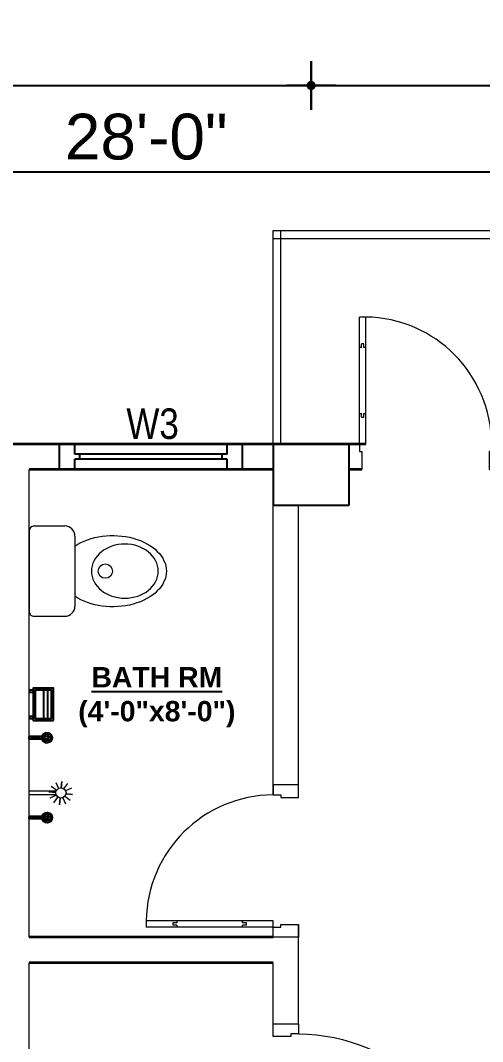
# Model space of a CAD drawing. Header units: inches. Extents: x -100787 to 3653, y -96809 to -8632.
# Drawn here: x -75693.1 to -75602.2, y -91720.4 to -91519.6 of the extents above; entities that cross this region are included whole.
import ezdxf

# ---------------------------------------------------------------- set-up
doc = ezdxf.new("R2010")
doc.units = ezdxf.units.IN
doc.header["$MEASUREMENT"] = 0
doc.header["$PDMODE"] = 99
doc.linetypes.add('DASHDOT', pattern=[1, 0.5, -0.25, 0, -0.25])
for name, color, linetype, lineweight in [('1-FOUNDATION DIM', 31, 'Continuous', 5), ('boundary line', 84, 'DASHDOT', 30), ('door', 132, 'Continuous', 15), ('ELE.POWER', 10, 'Continuous', 20), ('Furniture Gr.Fl.', 6, 'Continuous', 5), ('R0D', 1, 'Continuous', 35), ('SB', 5, 'Continuous', 13), ('T-FIX', 30, 'Continuous', 20)]:
    doc.layers.add(name, color=color, linetype=linetype, lineweight=lineweight)
for name, color, linetype in [('Brick wall', 3, 'Continuous'), ('FIXTURE', 150, 'Continuous'), ('RCC', 6, 'Continuous'), ('Rod', 1, 'Continuous'), ('TEX', 7, 'Continuous'), ('WINDOOR', 7, 'Continuous')]:
    doc.layers.add(name, color=color, linetype=linetype)
doc.styles.add('ARIAL', font='arial.ttf')
doc.styles.get("Standard").update_dxf_attribs({"font": 'ARIALN.TTF'})
doc.dimstyles.new('3-8', dxfattribs={"dimscale": 1.5, "dimtxt": 6, "dimasz": 2, "dimexe": 0.18, "dimexo": 6, "dimgap": 0, "dimtad": 0, "dimdec": 0, "dimzin": 3, "dimdsep": 46, "dimlunit": 3, "dimtxsty": 'ARIAL', "dimblk": 'DD', "dimcen": 1, "dimse1": 1, "dimse2": 1, "dimclrd": 256, "dimclrt": 256, "dimadec": 0, "dimazin": 0, "dimtfac": 0.5, "dimtdec": 0, "dimtmove": 2, "dimatfit": 0, "dimfxl": 0.18, "dimtvp": 0.75, "dimfrac": 1, "dimtolj": 1, "dimtzin": 0, "dimarcsym": 0})

# ---------------------------------------------------------------- blocks, each defined once
blk = doc.blocks.new('A$C154754DE')
at = {"layer": 'RCC'}
for p, q in [((0, 12), (15, 12)), ((0, 0), (0, 12)), ((15, 12), (15, 0)), ((15, 0), (0, 0))]:
    blk.add_line(p, q, dxfattribs=at)
blk = doc.blocks.new('D40')
at = {"layer": 'door'}
for p, q in [((2, 5), (2, 39.97)), ((3.25, 39.97), (2, 39.97)), ((3.25, 5), (3.25, 39.97)), ((2.4, 33.97), (2.4, 34.72)), ((2.85, 34.72), (2.4, 34.72)), ((2.85, 33.97), (2.85, 34.72)), ((2.4, 33.97), (2, 33.97)), ((3.25, 33.97), (2.85, 33.97)), ((2, 11), (2.4, 11)), ((2.4, 10.25), (2.4, 11)), ((2.4, 10.25), (2.85, 10.25)), ((2.85, 10.25), (2.85, 11)), ((2.85, 11), (3.25, 11)), ((0, 0), (0, 5)), ((0, 5), (2, 5)), ((2, 5), (2, 3.5)), ((2, 5), (3.25, 5)), ((40, 5), (38, 5)), ((38, 5), (38, 3.5)), ((40, 0), (40, 5)), ((2, 3.5), (2.5, 3.5)), ((2.5, 3.5), (2.5, 0)), ((38, 3.5), (37.5, 3.5)), ((37.5, 3.5), (37.5, 0)), ((2.5, 0), (0, 0)), ((37.5, 0), (40, 0))]:
    blk.add_line(p, q, dxfattribs=at)
blk.add_arc((2.88, 4.86), 35.12, 0.2318, 89.393, dxfattribs=at)
blk = doc.blocks.new('D30')
at = {"layer": 'door'}
for p, q in [((2, 5), (2, 29.97)), ((3.25, 29.97), (2, 29.97)), ((3.25, 5), (3.25, 29.97)), ((2.4, 23.97), (2.4, 24.72)), ((2.85, 24.72), (2.4, 24.72)), ((2.85, 23.97), (2.85, 24.72)), ((2.4, 23.97), (2, 23.97)), ((3.25, 23.97), (2.85, 23.97)), ((2, 11), (2.4, 11)), ((2.4, 10.25), (2.4, 11)), ((2.4, 10.25), (2.85, 10.25)), ((2.85, 10.25), (2.85, 11)), ((2.85, 11), (3.25, 11)), ((0, 0), (0, 5)), ((0, 5), (2, 5)), ((2, 5), (2, 3.5)), ((2, 5), (3.25, 5)), ((30, 5), (28, 5)), ((28, 5), (28, 3.5)), ((30, 0), (30, 5)), ((2, 3.5), (2.5, 3.5)), ((2.5, 3.5), (2.5, 0)), ((28, 3.5), (27.5, 3.5)), ((27.5, 3.5), (27.5, 0)), ((2.5, 0), (0, 0)), ((27.5, 0), (30, 0))]:
    blk.add_line(p, q, dxfattribs=at)
blk.add_arc((2.89, 4.86), 25.11, 0.3204, 89.1727, dxfattribs=at)
blk = doc.blocks.new('W-3FT')
at = {"layer": 'WINDOOR'}
for p, q in [((-36, 0), (-36, -5)), ((-36, 0), (-33, 0)), ((-36, 0), (0, 0)), ((-33, 0), (-33, -2)), ((-3, 0), (-3, -2)), ((0, 0), (0, -5)), ((-33, -2), (-3, -2)), ((-32, -2), (-32, -3)), ((-4, -2), (-4, -3)), ((-33, -3), (-33, -5)), ((-33, -3), (-3, -3)), ((-3, -3), (-3, -5)), ((-33, -5), (-36, -5)), ((-36, -5), (0, -5)), ((0, -5), (-3, -5))]:
    blk.add_line(p, q, dxfattribs=at)
blk = doc.blocks.new('COMODE')
at = {"linetype": 'Continuous', "lineweight": 15}
for p, q in [((-6.88, 9), (6.87, 9)), ((-8.88, 1), (-8.88, 7)), ((8.88, 1), (8.88, 7)), ((-7.88, 0), (7.87, 0))]:
    blk.add_line(p, q, dxfattribs=at)
blk.add_circle((0, 14.99), 1.41, dxfattribs=at)
for centre, radius, start, end in [((-6.88, 7), 2, 90, 180), ((6.87, 7), 2, 0, 90), ((-7.88, 1), 1, 180, 270), ((7.87, 1), 1, 270, 0)]:
    blk.add_arc(centre, radius, start, end, dxfattribs=at)
at = {"linetype": 'Continuous', "lineweight": 15, "extrusion": (0, 0, -1)}
blk.add_ellipse((0, 16.47), major_axis=(0, 10.53), ratio=0.664933, start_param=3.923136, end_param=8.643235, dxfattribs=at)
blk.add_ellipse((0, 18.83), major_axis=(0, 6.57), ratio=0.809373, dxfattribs=at)
blk = doc.blocks.new('A$C1BE005BA')
at = {"layer": 'T-FIX'}
for p, q in [((2.54, 4.28), (1.8, 5.91)), ((3.41, 6.17), (3.22, 4.36)), ((3.22, 4.36), (3.41, 6.17)), ((4.93, 5.58), (3.83, 4.1)), ((0, 3.41), (1.7, 3.23)), ((1.7, 3.23), (0, 3.41)), ((2, 3.89), (0.59, 4.93)), ((4.23, 3.61), (5.91, 4.37)), ((4.26, 3.55), (11.38, 3.55)), ((6.17, 2.76), (4.36, 2.95)), ((4.36, 2.95), (6.17, 2.76)), ((0.26, 1.8), (1.8, 2.5)), ((2.24, 1.94), (1.24, 0.59)), ((2.76, 0), (2.94, 1.69)), ((2.94, 1.69), (2.76, 0)), ((4.37, 0.26), (3.65, 1.84)), ((5.58, 1.24), (4.15, 2.3)), ((4.28, 2.55), (11.38, 2.55))]:
    blk.add_line(p, q, dxfattribs=at)
blk.add_circle((3.03, 3.03), 1.34, dxfattribs=at)
blk = doc.blocks.new('*U268')
at = {"color": 0}
mesh = blk.add_polyface(dxfattribs=at)
corners = [(1.43, 6.47), (-1.02, 8.93), (-1.9, 5.58), (-1.9, 5.58), (0, 5.06), (1.43, 6.47), (-1.9, 5.58), (-1, 5.06), (0, 5.06), (-1.02, 8.93), (-2.43, 7.51), (-1.9, 5.58), (1.43, 6.47), (0.92, 8.41), (-1.02, 8.93), (0, 5.06), (0.9, 5.58), (1.43, 6.47), (-1, 5.06), (0, 0), (0, 5.06), (-1, 5.06), (-1, 0), (0, 0), (-2.43, 7.51), (-2.43, 6.47), (-1.9, 5.58), (-1.02, 8.93), (-1.92, 8.41), (-2.43, 7.51), (0.92, 8.41), (0.02, 8.93), (-1.02, 8.93), (1.43, 6.47), (1.43, 7.51), (0.92, 8.41)]
mesh.append_faces([[corners[k] for k in face] for face in [(0, 1, 2), (3, 4, 5), (9, 10, 11), (12, 13, 14)]], dxfattribs={"vtx0": -1, "vtx1": -1, "vtx2": -1, "color": 0})
mesh.append_faces([[corners[k] for k in face] for face in [(18, 19, 20)]], dxfattribs={"vtx0": -1, "vtx2": -1, "color": 0})
mesh.append_faces([[corners[k] for k in face] for face in [(6, 7, 8)]], dxfattribs={"vtx1": -1, "vtx2": -1, "color": 0})
mesh.append_faces([[corners[k] for k in face] for face in [(15, 16, 17), (21, 22, 23), (24, 25, 26), (27, 28, 29), (30, 31, 32), (33, 34, 35)]], dxfattribs={"vtx2": -1, "color": 0})
blk = doc.blocks.new('Tap')
at = {"layer": 'FIXTURE', "elevation": 0.25}
for points in [[(-0.25, 3.5), (-0.25, 0)], [(0.25, 3.5), (0.25, 0)]]:
    blk.add_lwpolyline(points, dxfattribs=at)
at = {"layer": 'FIXTURE'}
for radius, start, end in [(1, 284.4775, 255.5225), (0.25, 0, 180)]:
    blk.add_arc((0, 3.5, 0.25), radius, start, end, dxfattribs=at)
at = {"layer": 'FIXTURE', "xscale": 0.5, "yscale": 0.5, "zscale": 0.5}
blk.add_blockref('*U268', (0.25, 0), dxfattribs=at)
blk = doc.blocks.new('PaperHolder')
at = {"layer": 'FIXTURE'}
for p, q in [((-5.6, 4.41), (0, 4.41)), ((-5.6, 3.61), (0, 3.61)), ((-5.6, 2.81), (0, 2.81))]:
    blk.add_line(p, q, dxfattribs=at)
for points in [[(0.4, 4.81), (-6, 4.81), (-6, 0.81), (0.4, 0.81)], [(0, 4.41), (-5.6, 4.41), (-5.6, 1.21), (0, 1.21)], [(-5.2, 0.81), (-5.6, 0.81), (-5.6, 0), (-5.2, 0)], [(0, 0.81), (-0.4, 0.81), (-0.4, 0), (0, 0)]]:
    blk.add_lwpolyline(points, close=True, dxfattribs=at)
blk = doc.blocks.new('DD')
for p, q in [((0, 1.6), (0, -1.6)), ((-1.6, 0), (1.6, 0))]:
    blk.add_line(p, q)
at = {"const_width": 0.3}
blk.add_lwpolyline([(-0.15, 0, 1), (0.15, 0, 1)], format="xyb", close=True, dxfattribs=at)
blk = doc.blocks.new('*D616')
at = {"layer": 'Defpoints', "color": 0}
for p in [(-75500.38, -91549.38), (-75836.38, -91572.88), (-75500.38, -91572.88)]:
    blk.add_point(p, dxfattribs=at)
at = {"layer": 'Furniture Gr.Fl.', "lineweight": -2}
blk.add_line((-75833.38, -91549.38), (-75503.38, -91549.38), dxfattribs=at)
at = {"layer": 'Furniture Gr.Fl.', "lineweight": -2, "xscale": 3, "yscale": 3, "zscale": 3, "rotation": 180}
blk.add_blockref('DD', (-75836.38, -91549.38), dxfattribs=at)
at = {"layer": 'Furniture Gr.Fl.', "lineweight": -2, "xscale": 3, "yscale": 3, "zscale": 3}
blk.add_blockref('DD', (-75500.38, -91549.38), dxfattribs=at)
at = {"layer": 'Furniture Gr.Fl.', "insert": (-75668.38, -91542.49), "char_height": 9, "attachment_point": 5, "style": 'ARIAL'}
blk.add_mtext('\\A1;28\'-0"', dxfattribs=at)
blk = doc.blocks.new('*D619')
at = {"layer": 'Defpoints', "color": 0}
for p in [(-75635.92, -91532.38), (-75828.88, -91602.88), (-75635.92, -91602.88)]:
    blk.add_point(p, dxfattribs=at)
at = {"layer": 'Rod', "lineweight": -2}
blk.add_line((-75825.88, -91532.38), (-75638.92, -91532.38), dxfattribs=at)
at = {"layer": 'Rod', "lineweight": -2, "xscale": 3, "yscale": 3, "zscale": 3, "rotation": 180}
blk.add_blockref('DD', (-75828.88, -91532.38), dxfattribs=at)
at = {"layer": 'Rod', "lineweight": -2, "xscale": 3, "yscale": 3, "zscale": 3}
blk.add_blockref('DD', (-75635.92, -91532.38), dxfattribs=at)
at = {"layer": 'Rod', "insert": (-75732.4, -91525.49), "char_height": 9, "attachment_point": 5, "style": 'ARIAL'}
blk.add_mtext('\\A1;16\'-1"', dxfattribs=at)
blk = doc.blocks.new('*D620')
at = {"layer": 'Defpoints', "color": 0}
for p in [(-75507.88, -91532.38), (-75635.92, -91602.88), (-75507.88, -91602.88)]:
    blk.add_point(p, dxfattribs=at)
at = {"layer": 'Rod', "lineweight": -2}
blk.add_line((-75632.92, -91532.38), (-75510.88, -91532.38), dxfattribs=at)
at = {"layer": 'Rod', "lineweight": -2, "xscale": 3, "yscale": 3, "zscale": 3, "rotation": 180}
blk.add_blockref('DD', (-75635.92, -91532.38), dxfattribs=at)
at = {"layer": 'Rod', "lineweight": -2, "xscale": 3, "yscale": 3, "zscale": 3}
blk.add_blockref('DD', (-75507.88, -91532.38), dxfattribs=at)
at = {"layer": 'Rod', "insert": (-75571.9, -91525.49), "char_height": 9, "attachment_point": 5, "style": 'ARIAL'}
blk.add_mtext('\\A1;10\'-8"', dxfattribs=at)

msp = doc.modelspace()

# ---------------------------------------------------------------- linework, layer by layer
at = {"layer": 'ELE.POWER'}
for p, q in [((-75643.42, -91671.88), (-75643.42, -91602.8)), ((-75691.42, -91699.88), (-75691.42, -91607.88)), ((-75638.42, -91672.38), (-75638.42, -91614.88)), ((-75643.42, -91699.88), (-75643.42, -91696.63)), ((-75643.42, -91699.88), (-75643.42, -91697.38)), ((-75638.42, -91716.88), (-75638.42, -91697.38)), ((-75691.42, -91723.88), (-75691.42, -91704.88)), ((-75643.42, -91716.88), (-75643.42, -91704.88))]:
    msp.add_line(p, q, dxfattribs=at)
at = {"layer": 'R0D'}
for p, q in [((-75643.42, -91602.88), (-75699.67, -91602.88)), ((-75625.17, -91602.88), (-75691.42, -91602.88)), ((-75643.42, -91607.88), (-75691.42, -91607.88)), ((-75643.42, -91607.88), (-75643.42, -91607.88)), ((-75625.92, -91607.88), (-75628.42, -91607.88)), ((-75643.42, -91699.88), (-75691.42, -91699.88)), ((-75643.42, -91704.88), (-75691.42, -91704.88))]:
    msp.add_line(p, q, dxfattribs=at)
at = {"layer": 'SB'}
for p, q in [((-75643.42, -91560.88), (-75500.38, -91560.88)), ((-75643.42, -91602.88), (-75643.42, -91560.88)), ((-75641.86, -91602.88), (-75641.86, -91560.88)), ((-75643.42, -91562.44), (-75500.38, -91562.44))]:
    msp.add_line(p, q, dxfattribs=at)

# ---------------------------------------------------------------- block references
at = {"layer": '1-FOUNDATION DIM'}
msp.add_blockref('D30', (-75628.42, -91607.88), dxfattribs=at)
at = {"layer": '1-FOUNDATION DIM', "rotation": 90}
msp.add_blockref('D30', (-75638.42, -91699.88), dxfattribs=at)
at = {"layer": '1-FOUNDATION DIM', "xscale": -1, "rotation": 270}
msp.add_blockref('D40', (-75643.42, -91756.88), dxfattribs=at)
at = {"layer": 'boundary line', "color": 0, "linetype": 'ByBlock', "lineweight": 20, "rotation": 270}
msp.add_blockref('COMODE', (-75691.42, -91627.88), dxfattribs=at)
at = {"layer": 'boundary line', "color": 0, "linetype": 'ByBlock', "lineweight": 20, "xscale": 0.75, "yscale": 0.7500000000582077, "zscale": 0.7500000000628643, "rotation": 180}
msp.add_blockref('A$C1BE005BA', (-75682.89, -91669.22), dxfattribs=at)
at = {"layer": 'Brick wall'}
for name, p, rotation in [('W-3FT', (-75685.42, -91607.88), 180), ('PaperHolder', (-75691.42, -91656.86), 270)]:
    msp.add_blockref(name, p, dxfattribs=dict(at, rotation=rotation))
at = {"layer": 'Brick wall', "xscale": -1, "rotation": 270}
for p in [(-75691.42, -91660.64), (-75691.42, -91676.35)]:
    msp.add_blockref('Tap', p, dxfattribs=at)
at = {"layer": 'RCC', "xscale": -1, "rotation": 180}
msp.add_blockref('A$C154754DE', (-75643.42, -91602.88), dxfattribs=at)

# ---------------------------------------------------------------- texts
at = {"layer": 'TEX', "linetype": 'ByBlock', "insert": (-75661.97, -91595.88), "char_height": 6, "width": 18.7715, "attachment_point": 3}
msp.add_mtext('W3', dxfattribs=at)
at = {"layer": 'TEX', "insert": (-75666.29, -91652.68), "char_height": 4, "width": 86.6093, "attachment_point": 5}
msp.add_mtext('{\\fArial|b1|i0|c0|p34;\\LBATH RM\\P\\l(4\'-0"x8\'-0")}', dxfattribs=at)

# ---------------------------------------------------------------- dimensions: what is measured, and where the dimension line sits
at = {"layer": 'Furniture Gr.Fl.'}
dim = msp.add_linear_dim(base=(-75500.38, -91549.38), p1=(-75836.38, -91572.88), p2=(-75500.38, -91572.88), dimstyle='3-8', dxfattribs=at)
dim.commit()
dim.dimension.update_dxf_attribs({"geometry": '*D616', "text_midpoint": (-75668.38, -91542.49)})
at = {"layer": 'Rod'}
for base, p1, p2, picture, middle in [((-75635.92, -91532.38), (-75828.88, -91602.88), (-75635.92, -91602.88), '*D619', (-75732.4, -91525.49)), ((-75507.88, -91532.38), (-75635.92, -91602.88), (-75507.88, -91602.88), '*D620', (-75571.9, -91525.49))]:
    dim = msp.add_linear_dim(base=base, p1=p1, p2=p2, dimstyle='3-8', dxfattribs=at)
    dim.commit()
    dim.dimension.update_dxf_attribs({"geometry": picture, "text_midpoint": middle})

doc.saveas('drawing.dxf')
